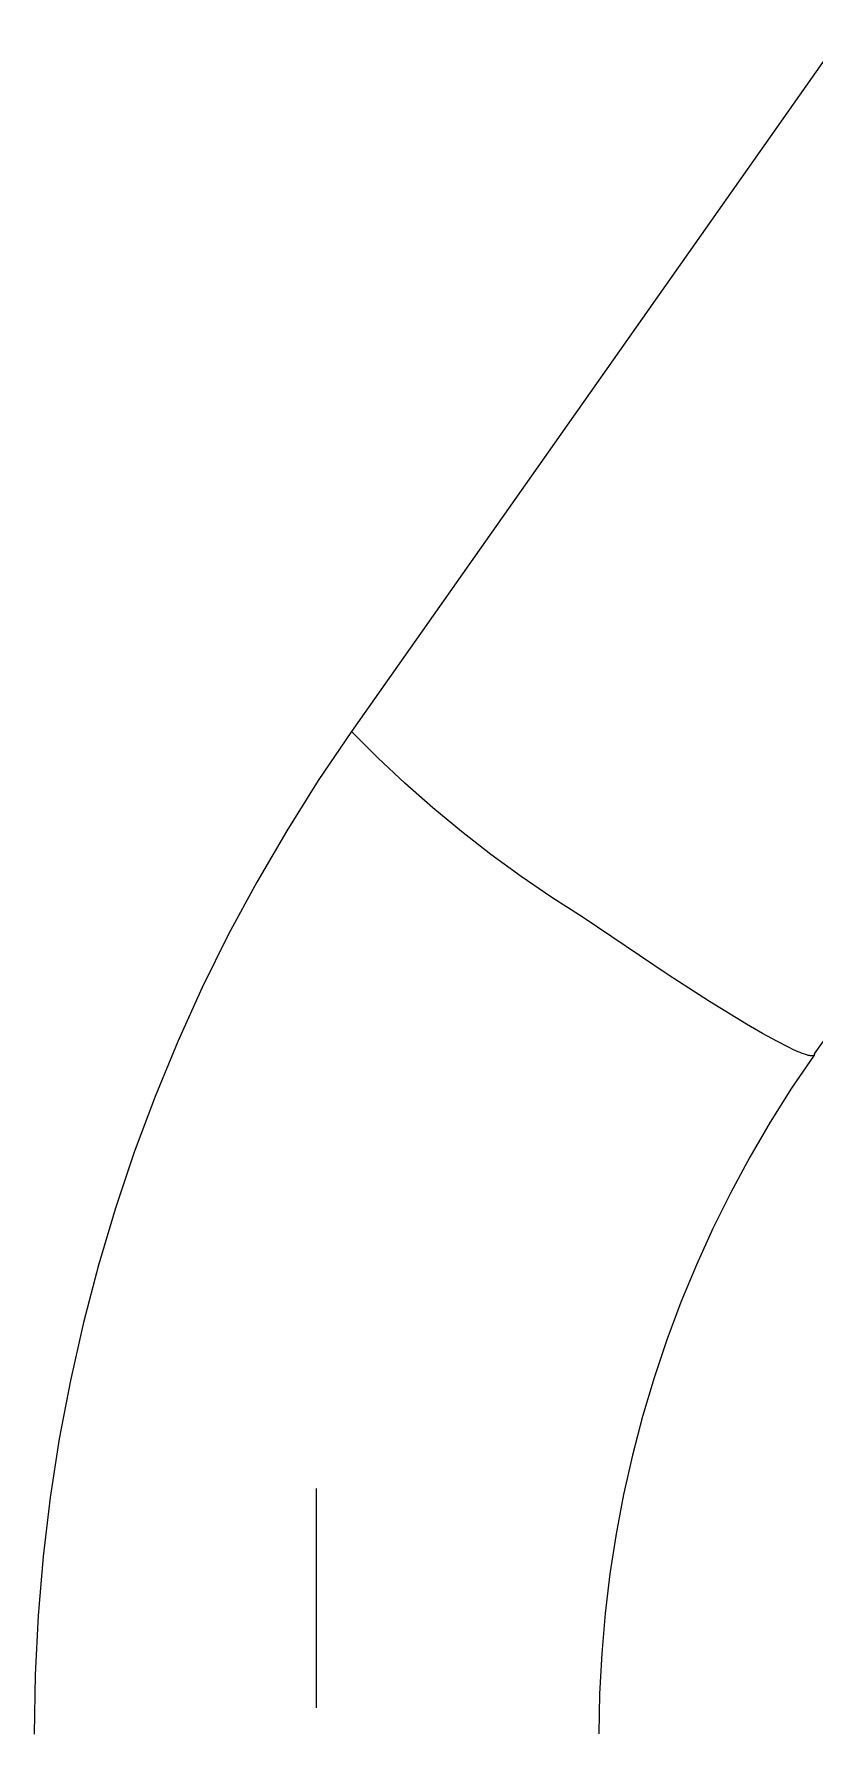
# Model space of a CAD drawing. Header units: millimetres. Extents: x 1991 to 2585, y -1131 to -711.
# Drawn here: x 2325.5 to 2341.39, y -1045.93 to -1011.29 of the extents above; entities that cross this region are included whole.
import ezdxf

# ---------------------------------------------------------------- set-up
doc = ezdxf.new("R2010")
doc.units = ezdxf.units.MM
doc.header["$LTSCALE"] = 0.1
doc.linetypes.add('CENTERX2', pattern=[101.6, 63.5, -12.7, 12.7, -12.7])
doc.layers.get('0').update_dxf_attribs({"lineweight": 13})
doc.layers.add('CENTER', color=1, linetype='CENTERX2')

msp = doc.modelspace()

# ---------------------------------------------------------------- linework, layer by layer
for p, q in [((2351.111, -998.261), (2331.961, -1025.505)), ((2341.382, -1032.076), (2351.246, -1018.042)), ((2331.961, -1025.505), (2331.283, -1026.506)), ((2332.496, -1026.04), (2331.961, -1025.505)), ((2333.047, -1026.559), (2332.496, -1026.04)), ((2331.283, -1026.506), (2330.639, -1027.529)), ((2333.615, -1027.06), (2333.047, -1026.559)), ((2334.199, -1027.545), (2333.615, -1027.06)), ((2330.639, -1027.529), (2330.03, -1028.574)), ((2334.797, -1028.01), (2334.199, -1027.545)), ((2335.409, -1028.457), (2334.797, -1028.01)), ((2330.03, -1028.574), (2329.457, -1029.638)), ((2336.034, -1028.885), (2335.409, -1028.457)), ((2336.672, -1029.292), (2336.034, -1028.885)), ((2338.405, -1030.466), (2336.672, -1029.292)), ((2329.457, -1029.638), (2328.92, -1030.722)), ((2328.92, -1030.722), (2328.421, -1031.823)), ((2339.249, -1031.008), (2338.405, -1030.466)), ((2340.002, -1031.468), (2339.249, -1031.008)), ((2340.328, -1031.657), (2340.002, -1031.468)), ((2340.614, -1031.815), (2340.328, -1031.657)), ((2328.421, -1031.823), (2327.959, -1032.941)), ((2340.855, -1031.939), (2340.614, -1031.815)), ((2340.959, -1031.989), (2340.855, -1031.939)), ((2341.376, -1032.097), (2340.916, -1032.775)), ((2341.051, -1032.03), (2340.959, -1031.989)), ((2341.093, -1032.047), (2341.051, -1032.03)), ((2341.131, -1032.063), (2341.093, -1032.047)), ((2341.167, -1032.076), (2341.131, -1032.063)), ((2341.2, -1032.087), (2341.167, -1032.076)), ((2341.23, -1032.096), (2341.2, -1032.087)), ((2341.244, -1032.1), (2341.23, -1032.096)), ((2341.257, -1032.104), (2341.244, -1032.1)), ((2341.27, -1032.107), (2341.257, -1032.104)), ((2341.281, -1032.109), (2341.27, -1032.107)), ((2341.293, -1032.111), (2341.281, -1032.109)), ((2341.303, -1032.112), (2341.293, -1032.111)), ((2341.313, -1032.113), (2341.303, -1032.112)), ((2341.322, -1032.114), (2341.313, -1032.113)), ((2341.33, -1032.114), (2341.322, -1032.114)), ((2341.338, -1032.114), (2341.33, -1032.114)), ((2341.345, -1032.113), (2341.338, -1032.114)), ((2341.352, -1032.112), (2341.345, -1032.113)), ((2341.357, -1032.11), (2341.352, -1032.112)), ((2341.363, -1032.108), (2341.357, -1032.11)), ((2341.367, -1032.105), (2341.363, -1032.108)), ((2341.371, -1032.102), (2341.367, -1032.105)), ((2341.374, -1032.099), (2341.371, -1032.102)), ((2341.377, -1032.095), (2341.374, -1032.099)), ((2341.379, -1032.091), (2341.377, -1032.095)), ((2341.38, -1032.086), (2341.379, -1032.091)), ((2341.381, -1032.081), (2341.38, -1032.086)), ((2341.382, -1032.076), (2341.381, -1032.081)), ((2341.39, -1032.077), (2341.388, -1032.08)), ((2340.916, -1032.775), (2340.48, -1033.467)), ((2327.959, -1032.941), (2327.536, -1034.073)), ((2340.48, -1033.467), (2340.068, -1034.175)), ((2327.536, -1034.073), (2327.152, -1035.22)), ((2340.068, -1034.175), (2339.679, -1034.896)), ((2339.679, -1034.896), (2339.316, -1035.629)), ((2327.152, -1035.22), (2326.807, -1036.378)), ((2339.316, -1035.629), (2338.978, -1036.375)), ((2326.807, -1036.378), (2326.501, -1037.548)), ((2338.978, -1036.375), (2338.665, -1037.132)), ((2338.665, -1037.132), (2338.379, -1037.899)), ((2326.501, -1037.548), (2326.236, -1038.728)), ((2338.379, -1037.899), (2338.118, -1038.675)), ((2338.118, -1038.675), (2337.884, -1039.459)), ((2326.236, -1038.728), (2326.01, -1039.916)), ((2337.884, -1039.459), (2337.677, -1040.251)), ((2326.01, -1039.916), (2325.826, -1041.111)), ((2337.677, -1040.251), (2337.498, -1041.05)), ((2325.826, -1041.111), (2325.682, -1042.311)), ((2337.498, -1041.05), (2337.345, -1041.855)), ((2337.345, -1041.855), (2337.22, -1042.664)), ((2325.682, -1042.311), (2325.579, -1043.516)), ((2337.22, -1042.664), (2337.122, -1043.477)), ((2325.579, -1043.516), (2325.517, -1044.723)), ((2337.122, -1043.477), (2337.052, -1044.292)), ((2337.052, -1044.292), (2337.01, -1045.11)), ((2325.517, -1044.723), (2325.496, -1045.932)), ((2337.01, -1045.11), (2336.996, -1045.929))]:
    msp.add_line(p, q)
at = {"layer": 'CENTER'}
msp.add_line((2331.246, -1086.036), (2331.246, -1040.932), dxfattribs=at)

doc.saveas('drawing.dxf')
